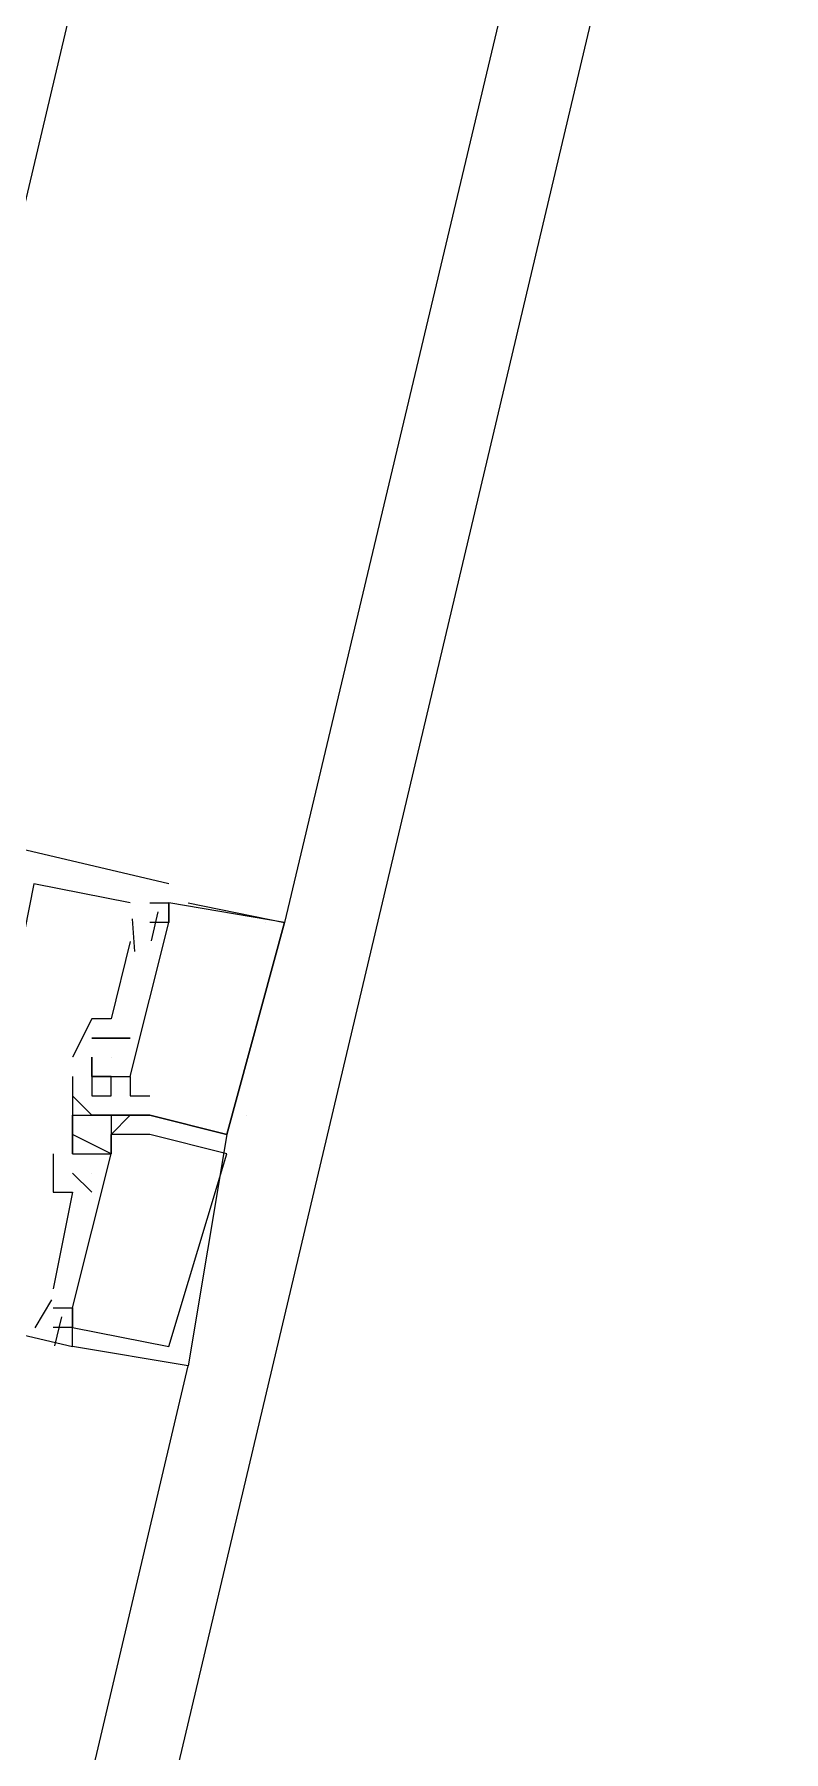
# Model space of a CAD drawing. Header units: feet. Extents: x -84 to 198, y -22 to 181.
# Drawn here: x 122.467 to 122.985, y 82.591 to 83.778 of the extents above; entities that cross this region are included whole.
import ezdxf

# ---------------------------------------------------------------- set-up
doc = ezdxf.new("R2010")
doc.units = ezdxf.units.FT
doc.layers.add('A-LINEA', color=7, linetype='CONTINUOUS')

msp = doc.modelspace()

# ---------------------------------------------------------------- linework, layer by layer
at = {"layer": 'A-LINEA'}
for p, q in [((124.44, 90.4978), (117.1467, 59.6844)), ((124.3067, 90.1778), (122.64, 83.1644)), ((123.16, 86.6311), (122.4533, 83.6311)), ((122.56, 83.1911), (121.88, 83.3511)), ((122.56, 83.1911), (121.88, 83.3511)), ((122.56, 83.1911), (121.88, 83.3511)), ((122.56, 83.1911), (122.56, 83.1911)), ((122.56, 83.1911), (122.56, 83.1911)), ((122.56, 83.1911), (122.56, 83.1911)), ((122.5333, 83.1778), (122.5333, 83.1778)), ((122.5333, 83.1778), (122.5333, 83.1778)), ((122.5333, 83.1778), (122.5333, 83.1778)), ((122.5467, 83.1778), (122.56, 83.1778)), ((122.5467, 83.1778), (122.5467, 83.1778)), ((122.5467, 83.1778), (122.56, 83.1778)), ((122.5467, 83.1778), (122.5467, 83.1778)), ((122.5467, 83.1778), (122.56, 83.1778)), ((122.5467, 83.1778), (122.5467, 83.1778)), ((122.56, 83.1778), (122.56, 83.1778)), ((122.56, 83.1778), (122.56, 83.1778)), ((122.56, 83.1778), (122.56, 83.1778)), ((122.56, 83.1778), (122.56, 83.1778)), ((122.56, 83.1778), (122.56, 83.1778)), ((122.56, 83.1778), (122.56, 83.1778)), ((122.56, 83.1778), (122.56, 83.1778)), ((122.56, 83.1778), (122.56, 83.1778)), ((122.56, 83.1778), (122.56, 83.1778)), ((122.5733, 83.1778), (122.64, 83.1644)), ((122.5733, 83.1778), (122.5733, 83.1778)), ((122.5733, 83.1778), (122.64, 83.1644)), ((122.5733, 83.1778), (122.5733, 83.1778)), ((122.5733, 83.1778), (122.64, 83.1644)), ((122.5733, 83.1778), (122.5733, 83.1778)), ((122.5333, 83.1644), (122.5333, 83.1644)), ((122.5333, 83.1644), (122.5333, 83.1644)), ((122.5333, 83.1644), (122.5333, 83.1644)), ((122.5333, 83.1644), (122.5333, 83.1644)), ((122.5333, 83.1644), (122.5333, 83.1644)), ((122.5333, 83.1644), (122.5333, 83.1644)), ((122.5346, 83.1669), (122.5362, 83.1443)), ((122.5346, 83.1669), (122.5362, 83.1443)), ((122.5346, 83.1669), (122.5362, 83.1443)), ((122.5467, 83.1644), (122.5467, 83.1644)), ((122.5467, 83.1644), (122.5467, 83.1644)), ((122.5467, 83.1644), (122.5467, 83.1644)), ((122.5523, 83.1717), (122.5476, 83.1517)), ((122.5523, 83.1717), (122.5476, 83.1517)), ((122.5523, 83.1717), (122.5476, 83.1517)), ((122.56, 83.1644), (122.56, 83.1644)), ((122.56, 83.1644), (122.56, 83.1644)), ((122.56, 83.1644), (122.56, 83.1644)), ((122.56, 83.1644), (122.56, 83.1644)), ((122.56, 83.1644), (122.56, 83.1644)), ((122.56, 83.1644), (122.56, 83.1644)), ((122.6267, 83.1644), (122.6267, 83.1644)), ((122.6267, 83.1644), (122.6267, 83.1644)), ((122.6267, 83.1644), (122.6267, 83.1644)), ((122.64, 83.1644), (122.64, 83.1644)), ((122.64, 83.1644), (122.64, 83.1644)), ((122.64, 83.1644), (122.64, 83.1644)), ((122.64, 83.1644), (122.64, 83.1644)), ((122.64, 83.1644), (122.64, 83.1644)), ((122.64, 83.1644), (122.64, 83.1644)), ((122.5333, 83.1511), (122.52, 83.0978)), ((122.5333, 83.1511), (122.52, 83.0978)), ((122.5333, 83.1511), (122.52, 83.0978)), ((122.5333, 83.1511), (122.5333, 83.1511)), ((122.5333, 83.1511), (122.5333, 83.1511)), ((122.5333, 83.1511), (122.5333, 83.1511)), ((122.5067, 83.0978), (122.5067, 83.0978)), ((122.5067, 83.0978), (122.5067, 83.0978)), ((122.5067, 83.0978), (122.5067, 83.0978)), ((122.52, 83.0978), (122.52, 83.0978)), ((122.52, 83.0978), (122.52, 83.0978)), ((122.52, 83.0978), (122.52, 83.0978)), ((122.5067, 83.0844), (122.5067, 83.0844)), ((122.5067, 83.0844), (122.5067, 83.0844)), ((122.5067, 83.0844), (122.5067, 83.0844)), ((122.5067, 83.0844), (122.5067, 83.0844)), ((122.5067, 83.0844), (122.5067, 83.0844)), ((122.5067, 83.0844), (122.5067, 83.0844)), ((122.5067, 83.0844), (122.5067, 83.0844)), ((122.5067, 83.0844), (122.5067, 83.0844)), ((122.5067, 83.0844), (122.5067, 83.0844)), ((122.52, 83.0844), (122.52, 83.0844)), ((122.52, 83.0844), (122.52, 83.0844)), ((122.52, 83.0844), (122.52, 83.0844)), ((122.52, 83.0844), (122.52, 83.0844)), ((122.52, 83.0844), (122.52, 83.0844)), ((122.52, 83.0844), (122.52, 83.0844)), ((122.52, 83.0844), (122.52, 83.0844)), ((122.52, 83.0844), (122.52, 83.0844)), ((122.52, 83.0844), (122.52, 83.0844)), ((122.52, 83.0844), (122.52, 83.0844)), ((122.52, 83.0844), (122.52, 83.0844)), ((122.52, 83.0844), (122.52, 83.0844)), ((122.52, 83.0844), (122.52, 83.0844)), ((122.52, 83.0844), (122.52, 83.0844)), ((122.52, 83.0844), (122.52, 83.0844)), ((122.52, 83.0844), (122.52, 83.0844)), ((122.52, 83.0844), (122.52, 83.0844)), ((122.52, 83.0844), (122.52, 83.0844)), ((122.52, 83.0844), (122.52, 83.0844)), ((122.52, 83.0844), (122.52, 83.0844)), ((122.52, 83.0844), (122.52, 83.0844)), ((122.5333, 83.0844), (122.5333, 83.0844)), ((122.5333, 83.0844), (122.5333, 83.0844)), ((122.5333, 83.0844), (122.5333, 83.0844)), ((122.5333, 83.0844), (122.5333, 83.0844)), ((122.5333, 83.0844), (122.5333, 83.0844)), ((122.5333, 83.0844), (122.5333, 83.0844)), ((122.4933, 83.0711), (122.4933, 83.0711)), ((122.4933, 83.0711), (122.4933, 83.0711)), ((122.4933, 83.0711), (122.4933, 83.0711)), ((122.5067, 83.0711), (122.5067, 83.0711)), ((122.5067, 83.0711), (122.5067, 83.0711)), ((122.5067, 83.0711), (122.5067, 83.0711)), ((122.5067, 83.0711), (122.5067, 83.0711)), ((122.5067, 83.0711), (122.5067, 83.0711)), ((122.5067, 83.0711), (122.5067, 83.0711)), ((122.5067, 83.0711), (122.5067, 83.0711)), ((122.5067, 83.0711), (122.5067, 83.0711)), ((122.5067, 83.0711), (122.5067, 83.0711)), ((122.5067, 83.0711), (122.5067, 83.0711)), ((122.5067, 83.0711), (122.5067, 83.0711)), ((122.5067, 83.0711), (122.5067, 83.0711)), ((122.52, 83.0711), (122.52, 83.0711)), ((122.52, 83.0711), (122.52, 83.0711)), ((122.52, 83.0711), (122.52, 83.0711)), ((122.52, 83.0711), (122.52, 83.0711)), ((122.52, 83.0711), (122.52, 83.0711)), ((122.52, 83.0711), (122.52, 83.0711)), ((122.4933, 83.0578), (122.4933, 83.0444)), ((122.4933, 83.0578), (122.4933, 83.0578)), ((122.4933, 83.0578), (122.4933, 83.0444)), ((122.4933, 83.0578), (122.4933, 83.0578)), ((122.4933, 83.0578), (122.4933, 83.0444)), ((122.4933, 83.0578), (122.4933, 83.0578)), ((122.5067, 83.0578), (122.5067, 83.0578)), ((122.5067, 83.0578), (122.5067, 83.0578)), ((122.5067, 83.0578), (122.5067, 83.0578)), ((122.5067, 83.0578), (122.5067, 83.0578)), ((122.5067, 83.0578), (122.5067, 83.0578)), ((122.5067, 83.0578), (122.5067, 83.0578)), ((122.5067, 83.0578), (122.5067, 83.0578)), ((122.5067, 83.0578), (122.5067, 83.0578)), ((122.5067, 83.0578), (122.5067, 83.0578)), ((122.5067, 83.0578), (122.5067, 83.0578)), ((122.5067, 83.0578), (122.5067, 83.0578)), ((122.5067, 83.0578), (122.5067, 83.0578)), ((122.52, 83.0578), (122.52, 83.0578)), ((122.52, 83.0578), (122.52, 83.0578)), ((122.52, 83.0578), (122.52, 83.0578)), ((122.52, 83.0578), (122.52, 83.0578)), ((122.52, 83.0578), (122.52, 83.0578)), ((122.52, 83.0578), (122.52, 83.0578)), ((122.52, 83.0578), (122.52, 83.0578)), ((122.52, 83.0578), (122.52, 83.0578)), ((122.52, 83.0578), (122.52, 83.0578)), ((122.5333, 83.0578), (122.5333, 83.0578)), ((122.5333, 83.0578), (122.5333, 83.0578)), ((122.5333, 83.0578), (122.5333, 83.0578)), ((122.5333, 83.0578), (122.5333, 83.0578)), ((122.5333, 83.0578), (122.5333, 83.0578)), ((122.5333, 83.0578), (122.5333, 83.0578)), ((122.4933, 83.0444), (122.4933, 83.0444)), ((122.4933, 83.0444), (122.4933, 83.0444)), ((122.4933, 83.0444), (122.4933, 83.0444)), ((122.4933, 83.0444), (122.4933, 83.0444)), ((122.4933, 83.0444), (122.4933, 83.0444)), ((122.4933, 83.0444), (122.4933, 83.0444)), ((122.5067, 83.0444), (122.5067, 83.0444)), ((122.5067, 83.0444), (122.5067, 83.0444)), ((122.5067, 83.0444), (122.5067, 83.0444)), ((122.52, 83.0444), (122.52, 83.0444)), ((122.52, 83.0444), (122.52, 83.0444)), ((122.52, 83.0444), (122.52, 83.0444)), ((122.5333, 83.0444), (122.5467, 83.0444)), ((122.5333, 83.0444), (122.5333, 83.0444)), ((122.5333, 83.0444), (122.5467, 83.0444)), ((122.5333, 83.0444), (122.5333, 83.0444)), ((122.5333, 83.0444), (122.5467, 83.0444)), ((122.5333, 83.0444), (122.5333, 83.0444)), ((122.5467, 83.0444), (122.5467, 83.0444)), ((122.5467, 83.0444), (122.5467, 83.0444)), ((122.5467, 83.0444), (122.5467, 83.0444)), ((122.4933, 83.0311), (122.4933, 83.0311)), ((122.4933, 83.0311), (122.4933, 83.0311)), ((122.4933, 83.0311), (122.4933, 83.0311)), ((122.4933, 83.0311), (122.4933, 83.0311)), ((122.4933, 83.0311), (122.4933, 83.0311)), ((122.4933, 83.0311), (122.4933, 83.0311)), ((122.4933, 83.0311), (122.4933, 83.0311)), ((122.4933, 83.0311), (122.4933, 83.0311)), ((122.4933, 83.0311), (122.4933, 83.0311)), ((122.5067, 83.0311), (122.5067, 83.0311)), ((122.5067, 83.0311), (122.5067, 83.0311)), ((122.5067, 83.0311), (122.5067, 83.0311)), ((122.5067, 83.0311), (122.5067, 83.0311)), ((122.5067, 83.0311), (122.5067, 83.0311)), ((122.5067, 83.0311), (122.5067, 83.0311)), ((122.52, 83.0311), (122.52, 83.0311)), ((122.52, 83.0311), (122.52, 83.0311)), ((122.52, 83.0311), (122.52, 83.0311)), ((122.5333, 83.0311), (122.5333, 83.0311)), ((122.5333, 83.0311), (122.5333, 83.0311)), ((122.5333, 83.0311), (122.5333, 83.0311)), ((122.5333, 83.0311), (122.5333, 83.0311)), ((122.5333, 83.0311), (122.5333, 83.0311)), ((122.5333, 83.0311), (122.5333, 83.0311)), ((122.5333, 83.0311), (122.5333, 83.0311)), ((122.5333, 83.0311), (122.5333, 83.0311)), ((122.5333, 83.0311), (122.5333, 83.0311)), ((122.5333, 83.0311), (122.5333, 83.0311)), ((122.5333, 83.0311), (122.5333, 83.0311)), ((122.5333, 83.0311), (122.5333, 83.0311)), ((122.5467, 83.0311), (122.5467, 83.0311)), ((122.5467, 83.0311), (122.5467, 83.0311)), ((122.5467, 83.0311), (122.5467, 83.0311)), ((122.5467, 83.0311), (122.5467, 83.0311)), ((122.5467, 83.0311), (122.5467, 83.0311)), ((122.5467, 83.0311), (122.5467, 83.0311)), ((122.5467, 83.0311), (122.5467, 83.0311)), ((122.5467, 83.0311), (122.5467, 83.0311)), ((122.5467, 83.0311), (122.5467, 83.0311)), ((122.5467, 83.0311), (122.5467, 83.0311)), ((122.5467, 83.0311), (122.5467, 83.0311)), ((122.5467, 83.0311), (122.5467, 83.0311)), ((122.5467, 83.0311), (122.5467, 83.0311)), ((122.5467, 83.0311), (122.5467, 83.0311)), ((122.5467, 83.0311), (122.5467, 83.0311)), ((122.6133, 83.0311), (122.6133, 83.0311)), ((122.4933, 83.0178), (122.4933, 83.0178)), ((122.4933, 83.0178), (122.4933, 83.0178)), ((122.4933, 83.0178), (122.4933, 83.0178)), ((122.4933, 83.0178), (122.4933, 83.0178)), ((122.4933, 83.0178), (122.4933, 83.0178)), ((122.4933, 83.0178), (122.4933, 83.0178)), ((122.4933, 83.0178), (122.4933, 83.0178)), ((122.4933, 83.0178), (122.4933, 83.0178)), ((122.4933, 83.0178), (122.4933, 83.0178)), ((122.52, 83.0178), (122.52, 83.0178)), ((122.52, 83.0178), (122.52, 83.0178)), ((122.52, 83.0178), (122.52, 83.0178)), ((122.52, 83.0178), (122.52, 83.0178)), ((122.52, 83.0178), (122.52, 83.0178)), ((122.52, 83.0178), (122.52, 83.0178)), ((122.5467, 83.0178), (122.5333, 83.0178)), ((122.5333, 83.0178), (122.5333, 83.0178)), ((122.5467, 83.0178), (122.5333, 83.0178)), ((122.5333, 83.0178), (122.5333, 83.0178)), ((122.5467, 83.0178), (122.5333, 83.0178)), ((122.5333, 83.0178), (122.5333, 83.0178)), ((122.5467, 83.0178), (122.5467, 83.0178)), ((122.5467, 83.0178), (122.5467, 83.0178)), ((122.5467, 83.0178), (122.5467, 83.0178)), ((122.5467, 83.0178), (122.5467, 83.0178)), ((122.5467, 83.0178), (122.5467, 83.0178)), ((122.5467, 83.0178), (122.5467, 83.0178)), ((122.6, 83.0178), (122.6, 83.0178)), ((122.6, 83.0178), (122.6, 83.0178)), ((122.6, 83.0178), (122.6, 83.0178)), ((122.6, 83.0178), (122.6, 83.0178)), ((122.6, 83.0178), (122.6, 83.0178)), ((122.6, 83.0178), (122.6, 83.0178)), ((122.6, 83.0178), (122.6, 83.0178)), ((122.6, 83.0178), (122.6, 83.0178)), ((122.6, 83.0178), (122.6, 83.0178)), ((122.48, 83.0044), (122.48, 82.9778)), ((122.48, 83.0044), (122.48, 83.0044)), ((122.48, 83.0044), (122.48, 82.9778)), ((122.48, 83.0044), (122.48, 83.0044)), ((122.48, 83.0044), (122.48, 82.9778)), ((122.48, 83.0044), (122.48, 83.0044)), ((122.4933, 83.0044), (122.4933, 83.0044)), ((122.4933, 83.0044), (122.4933, 83.0044)), ((122.4933, 83.0044), (122.4933, 83.0044)), ((122.4933, 83.0044), (122.4933, 83.0044)), ((122.4933, 83.0044), (122.4933, 83.0044)), ((122.4933, 83.0044), (122.4933, 83.0044)), ((122.5067, 83.0044), (122.5067, 83.0044)), ((122.5067, 83.0044), (122.5067, 83.0044)), ((122.5067, 83.0044), (122.5067, 83.0044)), ((122.5067, 83.0044), (122.5067, 83.0044)), ((122.5067, 83.0044), (122.5067, 83.0044)), ((122.5067, 83.0044), (122.5067, 83.0044)), ((122.5067, 83.0044), (122.5067, 83.0044)), ((122.5067, 83.0044), (122.5067, 83.0044)), ((122.5067, 83.0044), (122.5067, 83.0044)), ((122.52, 83.0044), (122.52, 83.0044)), ((122.52, 83.0044), (122.52, 83.0044)), ((122.52, 83.0044), (122.52, 83.0044)), ((122.52, 83.0044), (122.52, 83.0044)), ((122.52, 83.0044), (122.52, 83.0044)), ((122.52, 83.0044), (122.52, 83.0044)), ((122.52, 83.0044), (122.52, 83.0044)), ((122.52, 83.0044), (122.52, 83.0044)), ((122.52, 83.0044), (122.52, 83.0044)), ((122.6, 83.0044), (122.6, 83.0044)), ((122.6, 83.0044), (122.6, 83.0044)), ((122.6, 83.0044), (122.6, 83.0044)), ((122.6, 83.0044), (122.6, 83.0044)), ((122.5067, 82.9778), (122.4933, 82.9911)), ((122.4933, 82.9911), (122.4933, 82.9911)), ((122.5067, 82.9778), (122.4933, 82.9911)), ((122.4933, 82.9911), (122.4933, 82.9911)), ((122.5067, 82.9778), (122.4933, 82.9911)), ((122.4933, 82.9911), (122.4933, 82.9911)), ((122.5067, 82.9911), (122.5067, 82.9911)), ((122.5067, 82.9911), (122.5067, 82.9911)), ((122.5067, 82.9911), (122.5067, 82.9911)), ((122.5067, 82.9911), (122.5067, 82.9911)), ((122.5067, 82.9911), (122.5067, 82.9911)), ((122.5067, 82.9911), (122.5067, 82.9911)), ((122.48, 82.9778), (122.48, 82.9778)), ((122.48, 82.9778), (122.48, 82.9778)), ((122.48, 82.9778), (122.48, 82.9778)), ((122.4933, 82.9778), (122.4933, 82.9778)), ((122.4933, 82.9778), (122.4933, 82.9778)), ((122.4933, 82.9778), (122.4933, 82.9778)), ((122.5067, 82.9778), (122.5067, 82.9778)), ((122.5067, 82.9778), (122.5067, 82.9778)), ((122.5067, 82.9778), (122.5067, 82.9778)), ((122.4788, 82.9035), (122.4672, 82.884)), ((122.4788, 82.9035), (122.4672, 82.884)), ((122.4788, 82.9035), (122.4672, 82.884)), ((122.48, 82.9111), (122.48, 82.9111)), ((122.48, 82.9111), (122.48, 82.9111)), ((122.48, 82.9111), (122.48, 82.9111)), ((122.48, 82.8978), (122.48, 82.8978)), ((122.48, 82.8978), (122.48, 82.8978)), ((122.48, 82.8978), (122.48, 82.8978)), ((122.4857, 82.8917), (122.4809, 82.8717)), ((122.4857, 82.8917), (122.4809, 82.8717)), ((122.4857, 82.8917), (122.4809, 82.8717)), ((122.4933, 82.8978), (122.4933, 82.8978)), ((122.4933, 82.8978), (122.4933, 82.8978)), ((122.4933, 82.8978), (122.4933, 82.8978)), ((122.4933, 82.8978), (122.4933, 82.8978)), ((122.4933, 82.8978), (122.4933, 82.8978)), ((122.4933, 82.8978), (122.4933, 82.8978)), ((122.48, 82.8844), (122.48, 82.8844)), ((122.48, 82.8844), (122.48, 82.8844)), ((122.48, 82.8844), (122.48, 82.8844)), ((122.4933, 82.8844), (122.4933, 82.8844)), ((122.4933, 82.8844), (122.4933, 82.8844)), ((122.4933, 82.8844), (122.4933, 82.8844)), ((122.4933, 82.8844), (122.4933, 82.8844)), ((122.4933, 82.8844), (122.4933, 82.8844)), ((122.4933, 82.8844), (122.4933, 82.8844)), ((122.4933, 82.8711), (122.4933, 82.8711)), ((122.4933, 82.8711), (122.4933, 82.8711)), ((122.4933, 82.8711), (122.4933, 82.8711)), ((122.4933, 82.8711), (122.4933, 82.8711)), ((122.4933, 82.8711), (122.4933, 82.8711)), ((122.4933, 82.8711), (122.4933, 82.8711)), ((122.56, 82.8711), (122.56, 82.8711)), ((122.56, 82.8711), (122.56, 82.8711)), ((122.56, 82.8711), (122.56, 82.8711)), ((120.92, 75.8444), (122.5733, 82.8578)), ((122.5733, 82.8578), (122.5733, 82.8578)), ((122.5733, 82.8578), (122.5733, 82.8578)), ((122.5733, 82.8578), (122.5733, 82.8578))]:
    msp.add_line(p, q, dxfattribs=at)
for points in [[(122.5333, 83.1778), (122.4667, 83.1911), (122.44, 83.0578), (122.4267, 83.0578), (122.4133, 83.0578), (122.4133, 83.0178), (122.4133, 83.0044), (122.4, 82.9778), (122.4133, 82.9778), (122.4133, 82.9911)], [(122.5333, 83.1778), (122.4667, 83.1911), (122.44, 83.0578), (122.4267, 83.0578), (122.4133, 83.0578), (122.4133, 83.0178), (122.4133, 83.0044), (122.4, 82.9778), (122.4133, 82.9778), (122.4133, 82.9911)], [(122.5333, 83.1778), (122.4667, 83.1911), (122.44, 83.0578), (122.4267, 83.0578), (122.4133, 83.0578), (122.4133, 83.0178), (122.4133, 83.0044), (122.4, 82.9778), (122.4133, 82.9778), (122.4133, 82.9911)], [(122.5467, 83.0311), (122.6, 83.0178), (122.64, 83.1644), (122.64, 83.1644), (122.56, 83.1778), (122.56, 83.1644), (122.56, 83.1778)], [(122.5467, 83.0311), (122.6, 83.0178), (122.64, 83.1644), (122.64, 83.1644), (122.56, 83.1778), (122.56, 83.1644), (122.56, 83.1778)], [(122.5467, 83.0311), (122.6, 83.0178), (122.64, 83.1644), (122.64, 83.1644), (122.56, 83.1778), (122.56, 83.1644), (122.56, 83.1778)], [(122.52, 83.0578), (122.5333, 83.0578), (122.56, 83.1644), (122.5467, 83.1644)], [(122.52, 83.0578), (122.5333, 83.0578), (122.56, 83.1644), (122.5467, 83.1644)], [(122.52, 83.0578), (122.5333, 83.0578), (122.56, 83.1644), (122.5467, 83.1644)], [(122.64, 83.1644), (122.6, 83.0178), (122.6, 83.0178), (122.5467, 83.0311), (122.5467, 83.0311), (122.5467, 83.0311), (122.5467, 83.0311)], [(122.64, 83.1644), (122.6, 83.0178), (122.6, 83.0178), (122.5467, 83.0311), (122.5467, 83.0311), (122.5467, 83.0311), (122.5467, 83.0311)], [(122.64, 83.1644), (122.6, 83.0178), (122.6, 83.0178), (122.5467, 83.0311), (122.5467, 83.0311), (122.5467, 83.0311), (122.5467, 83.0311)], [(122.52, 83.0978), (122.5067, 83.0978), (122.4933, 83.0711)], [(122.52, 83.0978), (122.5067, 83.0978), (122.4933, 83.0711)], [(122.52, 83.0978), (122.5067, 83.0978), (122.4933, 83.0711)], [(122.5067, 83.0844), (122.52, 83.0844), (122.5067, 83.0844)], [(122.5067, 83.0844), (122.52, 83.0844), (122.5067, 83.0844)], [(122.5067, 83.0844), (122.52, 83.0844), (122.5067, 83.0844)], [(122.5333, 83.0844), (122.52, 83.0844), (122.5333, 83.0844)], [(122.5333, 83.0844), (122.52, 83.0844), (122.5333, 83.0844)], [(122.5333, 83.0844), (122.52, 83.0844), (122.5333, 83.0844)], [(122.5067, 83.0711), (122.5067, 83.0711), (122.5067, 83.0578)], [(122.5067, 83.0578), (122.5067, 83.0711), (122.5067, 83.0711), (122.5067, 83.0711), (122.5067, 83.0711), (122.5067, 83.0711)], [(122.5067, 83.0711), (122.5067, 83.0711), (122.5067, 83.0578)], [(122.5067, 83.0578), (122.5067, 83.0711), (122.5067, 83.0711), (122.5067, 83.0711), (122.5067, 83.0711), (122.5067, 83.0711)], [(122.5067, 83.0711), (122.5067, 83.0711), (122.5067, 83.0578)], [(122.5067, 83.0578), (122.5067, 83.0711), (122.5067, 83.0711), (122.5067, 83.0711), (122.5067, 83.0711), (122.5067, 83.0711)], [(122.5067, 83.0578), (122.52, 83.0578), (122.52, 83.0578), (122.5333, 83.0578), (122.5333, 83.0444), (122.5333, 83.0444)], [(122.5067, 83.0578), (122.52, 83.0578), (122.52, 83.0578), (122.5333, 83.0578), (122.5333, 83.0444), (122.5333, 83.0444)], [(122.5067, 83.0578), (122.52, 83.0578), (122.52, 83.0578), (122.5333, 83.0578), (122.5333, 83.0444), (122.5333, 83.0444)], [(122.52, 83.0178), (122.5333, 83.0311), (122.5067, 83.0311), (122.4933, 83.0444)], [(122.4933, 83.0444), (122.4933, 83.0178), (122.4933, 83.0044), (122.4933, 83.0044), (122.4933, 83.0044), (122.4933, 83.0044), (122.5067, 83.0044), (122.5067, 83.0044), (122.52, 83.0044), (122.52, 83.0178)], [(122.52, 83.0178), (122.5333, 83.0311), (122.5067, 83.0311), (122.4933, 83.0444)], [(122.4933, 83.0444), (122.4933, 83.0178), (122.4933, 83.0044), (122.4933, 83.0044), (122.4933, 83.0044), (122.4933, 83.0044), (122.5067, 83.0044), (122.5067, 83.0044), (122.52, 83.0044), (122.52, 83.0178)], [(122.52, 83.0178), (122.5333, 83.0311), (122.5067, 83.0311), (122.4933, 83.0444)], [(122.4933, 83.0444), (122.4933, 83.0178), (122.4933, 83.0044), (122.4933, 83.0044), (122.4933, 83.0044), (122.4933, 83.0044), (122.5067, 83.0044), (122.5067, 83.0044), (122.52, 83.0044), (122.52, 83.0178)], [(121.8133, 83.0311), (122.4933, 82.8711), (122.4933, 82.8844), (122.48, 82.8844)], [(121.8133, 83.0311), (122.4933, 82.8711), (122.4933, 82.8844), (122.48, 82.8844)], [(121.8133, 83.0311), (122.4933, 82.8711), (122.4933, 82.8844), (122.48, 82.8844)], [(122.4933, 83.0311), (122.5067, 83.0311), (122.5333, 83.0311), (122.5467, 83.0311), (122.5333, 83.0311)], [(122.4933, 83.0311), (122.5067, 83.0311), (122.5333, 83.0311), (122.5467, 83.0311), (122.5333, 83.0311)], [(122.4933, 83.0311), (122.5067, 83.0311), (122.5333, 83.0311), (122.5467, 83.0311), (122.5333, 83.0311)], [(122.52, 83.0044), (122.4933, 83.0178), (122.4933, 83.0311), (122.52, 83.0311), (122.52, 83.0044)], [(122.5333, 83.0311), (122.5467, 83.0311), (122.6, 83.0178), (122.5733, 82.8578), (122.5733, 82.8578), (122.4933, 82.8711), (122.4933, 82.8978), (122.4933, 82.8844), (122.56, 82.8711), (122.56, 82.8711), (122.6, 83.0044), (122.6, 83.0044), (122.5467, 83.0178), (122.5467, 83.0178), (122.5467, 83.0178), (122.5467, 83.0178), (122.52, 83.0178), (122.52, 83.0178)], [(122.52, 83.0044), (122.4933, 83.0178), (122.4933, 83.0311), (122.52, 83.0311), (122.52, 83.0044)], [(122.5333, 83.0311), (122.5467, 83.0311), (122.6, 83.0178), (122.5733, 82.8578), (122.5733, 82.8578), (122.4933, 82.8711), (122.4933, 82.8978), (122.4933, 82.8844), (122.56, 82.8711), (122.56, 82.8711), (122.6, 83.0044), (122.6, 83.0044), (122.5467, 83.0178), (122.5467, 83.0178), (122.5467, 83.0178), (122.5467, 83.0178), (122.52, 83.0178), (122.52, 83.0178)], [(122.52, 83.0044), (122.4933, 83.0178), (122.4933, 83.0311), (122.52, 83.0311), (122.52, 83.0044)], [(122.5333, 83.0311), (122.5467, 83.0311), (122.6, 83.0178), (122.5733, 82.8578), (122.5733, 82.8578), (122.4933, 82.8711), (122.4933, 82.8978), (122.4933, 82.8844), (122.56, 82.8711), (122.56, 82.8711), (122.6, 83.0044), (122.6, 83.0044), (122.5467, 83.0178), (122.5467, 83.0178), (122.5467, 83.0178), (122.5467, 83.0178), (122.52, 83.0178), (122.52, 83.0178)], [(122.4933, 83.0044), (122.4933, 83.0044), (122.4933, 83.0178)], [(122.4933, 83.0044), (122.4933, 83.0044), (122.4933, 83.0178)], [(122.4933, 83.0044), (122.4933, 83.0044), (122.4933, 83.0178)], [(122.48, 82.8978), (122.4933, 82.8978), (122.52, 83.0044)], [(122.48, 82.8978), (122.4933, 82.8978), (122.52, 83.0044)], [(122.48, 82.8978), (122.4933, 82.8978), (122.52, 83.0044)], [(122.48, 82.9778), (122.4933, 82.9778), (122.48, 82.9111)], [(122.48, 82.9778), (122.4933, 82.9778), (122.48, 82.9111)], [(122.48, 82.9778), (122.4933, 82.9778), (122.48, 82.9111)]]:
    msp.add_lwpolyline(points, dxfattribs=at)
msp.add_lwpolyline([(122.52, 83.0578), (122.5067, 83.0578), (122.5067, 83.0444), (122.52, 83.0444)], close=True, dxfattribs=at)
msp.add_lwpolyline([(122.52, 83.0578), (122.5067, 83.0578), (122.5067, 83.0444), (122.52, 83.0444)], close=True, dxfattribs=at)
msp.add_lwpolyline([(122.52, 83.0578), (122.5067, 83.0578), (122.5067, 83.0444), (122.52, 83.0444)], close=True, dxfattribs=at)

doc.saveas('drawing.dxf')
